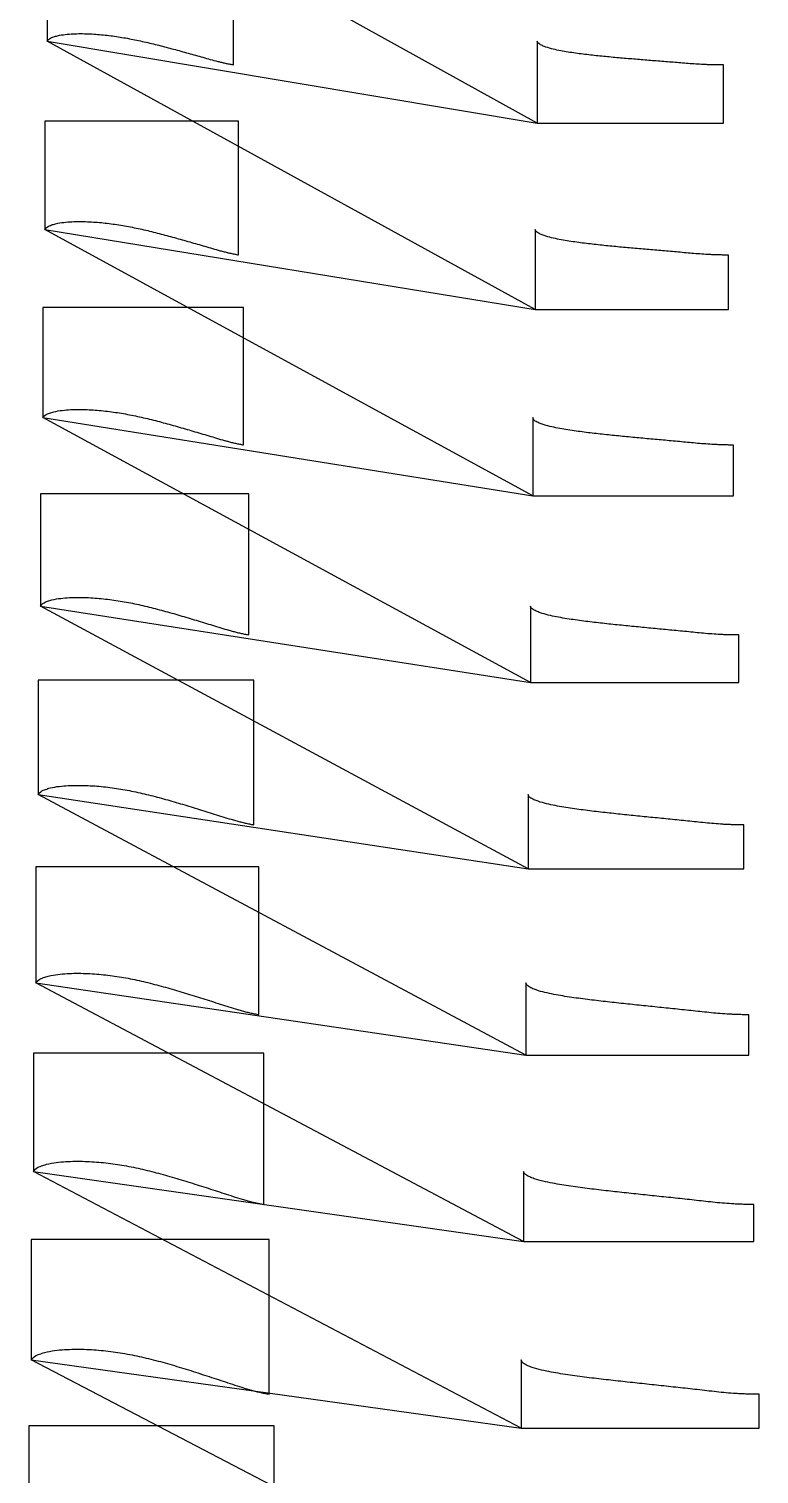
# Model space of a CAD drawing. Header units: inches. Extents: x -97 to 739, y 150 to 6285.
# Drawn here: x -79 to 695, y 1684 to 3217 of the extents above; entities that cross this region are included whole.
import ezdxf

# ---------------------------------------------------------------- set-up
doc = ezdxf.new("R2010")
doc.units = ezdxf.units.IN
doc.header["$MEASUREMENT"] = 0

msp = doc.modelspace()

# ---------------------------------------------------------------- linework, layer by layer
for points in [[(-59.962912, 3317.254293), (-59.962912, 3204.337688), (460.037088, 3117.254293), (657.645369, 3117.254293), (657.624651, 3178.99651), (656.613403, 3178.981637), (655.602957, 3178.972655), (654.593073, 3178.967807), (653.583731, 3178.96694), (652.574978, 3178.970391), (651.566858, 3178.978499), (650.559418, 3178.991601), (649.55306, 3179.012655), (648.547609, 3179.040362), (647.541962, 3179.066636), (646.536199, 3179.092061), (645.53049, 3179.117877), (644.52491, 3179.144643), (643.519532, 3179.172887), (642.514445, 3179.203275), (641.50972, 3179.236321), (640.505424, 3179.272519), (639.501627, 3179.31238), (638.498398, 3179.356412), (638.297826, 3179.365764), (636.293005, 3179.46586), (634.288793, 3179.570424), (632.285233, 3179.679784), (630.282472, 3179.795006), (628.280667, 3179.917256), (626.279972, 3180.047662), (624.280554, 3180.187443), (622.282622, 3180.338143), (620.286379, 3180.501252), (618.290051, 3180.663732), (616.293511, 3180.824657), (614.296935, 3180.985318), (612.300383, 3181.146155), (610.303818, 3181.306897), (608.307188, 3181.467157), (606.310471, 3181.626785), (604.313693, 3181.785958), (602.316932, 3181.94526), (600.320149, 3182.104398), (598.323324, 3182.263229), (596.326474, 3182.421874), (594.329613, 3182.580445), (592.332723, 3182.738793), (590.335786, 3182.896802), (588.338904, 3183.055216), (586.342009, 3183.213532), (584.345138, 3183.372029), (582.348305, 3183.530798), (580.351587, 3183.690413), (578.354862, 3183.84998), (576.358221, 3184.010161), (574.36165, 3184.17086), (572.365145, 3184.332041), (570.368757, 3184.494083), (568.372443, 3184.65667), (566.376321, 3184.820664), (564.380336, 3184.985666), (562.384441, 3185.151329), (560.388646, 3185.317726), (558.39301, 3185.485288), (556.39758, 3185.654369), (554.402331, 3185.824776), (552.407306, 3185.996829), (550.412638, 3186.171508), (548.418138, 3186.347411), (546.423843, 3186.52483), (544.429795, 3186.704057), (542.435992, 3186.885093), (540.442488, 3187.068319), (538.44934, 3187.254159), (536.456473, 3187.44206), (534.463921, 3187.632282), (532.471817, 3187.825792), (530.480124, 3188.022325), (528.488911, 3188.222379), (526.498102, 3188.4254), (524.507712, 3188.631499), (522.517792, 3188.841053), (520.528216, 3189.053135), (518.539402, 3189.270813), (516.551619, 3189.496063), (514.564275, 3189.724537), (512.577127, 3189.954454), (510.590872, 3190.190927), (508.605615, 3190.434738), (506.621212, 3190.684818), (504.637761, 3190.941889), (502.655271, 3191.20602), (500.673764, 3191.477375), (498.693814, 3191.760163), (496.715322, 3192.053664), (494.73799, 3192.355685), (492.762053, 3192.667954), (490.787168, 3192.987956), (488.814325, 3193.32295), (486.844301, 3193.678655), (484.876277, 3194.049049), (482.910624, 3194.436863), (480.948233, 3194.84864), (478.98855, 3195.280305), (477.032716, 3195.740247), (475.081298, 3196.232624), (473.13507, 3196.763129), (471.197027, 3197.353757), (469.266293, 3197.998078), (468.302525, 3198.331986), (467.341077, 3198.682927), (466.383686, 3199.063676), (465.432602, 3199.490756), (464.486924, 3199.957548), (463.547379, 3200.469391), (462.614816, 3201.032515), (461.693396, 3201.677501), (460.793246, 3202.478729), (460.037088, 3204.337688), (460.037088, 3117.254293), (-57.555222, 3404.085335)], [(440.566782, 1534.71867), (-76.97741, 1804.832247), (-75.374403, 1806.798909), (-73.897134, 1807.96129), (-72.442629, 1808.978059), (-71.025339, 1809.756785), (-69.634127, 1810.368696), (-68.255832, 1810.897987), (-66.888579, 1811.356654), (-65.524882, 1811.79257), (-64.162149, 1812.222321), (-62.804234, 1812.621249), (-60.109225, 1813.285929), (-57.43201, 1813.836795), (-54.768845, 1814.297787), (-52.115504, 1814.69594), (-49.471064, 1815.037155), (-46.835754, 1815.319975), (-44.207978, 1815.554603), (-41.587272, 1815.744009), (-38.973006, 1815.892217), (-36.364425, 1816.004062), (-33.761069, 1816.082487), (-31.163017, 1816.126984), (-28.569501, 1816.142468), (-25.980121, 1816.131496), (-23.395089, 1816.092709), (-20.813821, 1816.029849), (-18.236825, 1815.939665), (-15.663859, 1815.823699), (-13.094147, 1815.686918), (-10.528235, 1815.525833), (-7.965617, 1815.343679), (-5.406096, 1815.14171), (-2.850667, 1814.913574), (-0.297937, 1814.668166), (2.252052, 1814.405231), (4.797423, 1814.112752), (7.340092, 1813.802997), (9.880299, 1813.477488), (12.415205, 1813.11807), (14.946202, 1812.733651), (17.475845, 1812.340574), (20.00349, 1811.934716), (22.527575, 1811.506081), (25.047375, 1811.050043), (27.564919, 1810.579566), (30.080719, 1810.097941), (32.592159, 1809.588426), (35.100681, 1809.060244), (37.607605, 1808.521843), (40.111409, 1807.963485), (42.612491, 1807.387718), (45.111749, 1806.800277), (47.608353, 1806.195867), (50.102333, 1805.574668), (52.594372, 1804.941053), (55.084363, 1804.294342), (57.571948, 1803.632236), (60.057737, 1802.958647), (62.54202, 1802.275417), (65.024269, 1801.579186), (67.504847, 1800.872258), (69.984255, 1800.157852), (72.46212, 1799.433574), (74.938659, 1798.700818), (77.414236, 1797.961906), (79.888722, 1797.216013), (82.362181, 1796.463554), (84.834767, 1795.705509), (87.306552, 1794.942337), (89.777473, 1794.173641), (92.247746, 1793.400803), (94.717389, 1792.623934), (97.186399, 1791.843017), (99.654861, 1791.05859), (102.122797, 1790.270804), (104.59017, 1789.479415), (107.057083, 1788.685081), (109.523576, 1787.888067), (111.989576, 1787.087896), (114.455149, 1786.284987), (116.92027, 1785.479195), (119.384952, 1784.67059), (121.849322, 1783.859992), (124.313403, 1783.04755), (126.777173, 1782.233109), (129.24049, 1781.415778), (131.703211, 1780.594629), (134.167255, 1779.78195), (136.630455, 1778.963866), (139.0932, 1778.142877), (141.556589, 1777.326001), (144.021708, 1776.520197), (146.489651, 1775.732448), (148.961497, 1774.969672), (151.438243, 1774.238237), (151.686095, 1774.166229), (152.92527, 1773.805639), (154.164498, 1773.445394), (155.404049, 1773.087208), (156.644189, 1772.732795), (157.885186, 1772.383859), (159.127307, 1772.04212), (160.370838, 1771.709397), (161.616049, 1771.387419), (162.863213, 1771.077932), (164.112621, 1770.7828), (165.364254, 1770.501898), (166.616287, 1770.223556), (167.868675, 1769.947486), (169.121826, 1769.676294), (170.376111, 1769.41236), (171.631904, 1769.158066), (172.889576, 1768.915793), (174.149354, 1768.686994), (175.410757, 1768.468588), (175.410757, 1932.535623), (-76.97741, 1932.535623), (-76.97741, 1804.832247), (443.02259, 1732.535623), (695.410757, 1732.535623), (695.384409, 1768.300053), (694.089408, 1768.303553), (692.795422, 1768.313542), (691.501967, 1768.326925), (690.209027, 1768.343609), (688.916733, 1768.364421), (687.625214, 1768.390188), (686.334599, 1768.421738), (685.045295, 1768.461681), (683.757175, 1768.509193), (682.468915, 1768.555809), (681.180571, 1768.601886), (679.892372, 1768.648888), (678.604473, 1768.697813), (677.317027, 1768.749637), (676.030202, 1768.805433), (674.744149, 1768.866168), (673.459018, 1768.932797), (672.174959, 1769.006284), (670.892123, 1769.087595), (670.635716, 1769.104881), (668.073594, 1769.290211), (665.512709, 1769.483449), (662.953155, 1769.685206), (660.395259, 1769.897563), (657.839355, 1770.122665), (655.285775, 1770.362635), (652.734861, 1770.619654), (650.187002, 1770.896214), (647.642574, 1771.194725), (645.097867, 1771.491448), (642.552591, 1771.784533), (640.007121, 1772.076371), (637.46156, 1772.367634), (634.915837, 1772.657857), (632.369884, 1772.94661), (629.823655, 1773.233599), (627.277193, 1773.519099), (624.730604, 1773.80378), (622.183845, 1774.087382), (619.6369, 1774.36979), (617.089795, 1774.651171), (614.542538, 1774.931585), (611.995104, 1775.210867), (609.447473, 1775.488885), (606.899699, 1775.765989), (604.35175, 1776.041977), (601.8037, 1776.317315), (599.255557, 1776.592062), (596.707374, 1776.866546), (594.159073, 1777.140282), (591.61073, 1777.413749), (589.062325, 1777.686819), (586.513867, 1777.959546), (583.965402, 1778.232232), (581.416887, 1778.504597), (578.868423, 1778.777291), (576.319979, 1779.050107), (573.771508, 1779.322757), (571.223023, 1779.595317), (568.674579, 1779.868135), (566.126191, 1780.141309), (563.577855, 1780.414821), (561.029661, 1780.689238), (558.481745, 1780.965434), (555.933934, 1781.242304), (553.386249, 1781.519978), (550.838707, 1781.798571), (548.291303, 1782.07804), (545.744108, 1782.358852), (543.1972, 1782.641496), (540.650483, 1782.925363), (538.104032, 1783.210932), (535.558028, 1783.499357), (533.012461, 1783.790579), (530.467348, 1784.084707), (527.922606, 1784.381205), (525.378192, 1784.679799), (522.834194, 1784.981062), (520.290654, 1785.285246), (517.747948, 1785.594769), (515.206232, 1785.910628), (512.665062, 1786.229975), (510.124206, 1786.551331), (507.584235, 1786.878348), (505.045388, 1787.212556), (502.507523, 1787.55304), (499.970727, 1787.900369), (497.435169, 1788.255614), (494.900717, 1788.617931), (492.368003, 1788.991367), (489.83714, 1789.376646), (487.307637, 1789.770619), (484.780092, 1790.177121), (482.253864, 1790.59204), (479.730016, 1791.022192), (477.209987, 1791.476766), (474.692422, 1791.9471), (472.177443, 1792.433979), (469.667224, 1792.951308), (467.16033, 1793.4899), (464.658244, 1794.059245), (462.161932, 1794.665528), (459.673349, 1795.321247), (457.195692, 1796.046855), (454.727989, 1796.836136), (453.495396, 1797.238827), (452.266184, 1797.663143), (451.043978, 1798.132272), (449.831711, 1798.664974), (448.626715, 1799.244189), (447.430725, 1799.881009), (446.243895, 1800.576422), (445.07145, 1801.363846), (443.930587, 1802.353285), (443.02259, 1804.832247), (443.02259, 1732.535623), (-74.528634, 2004.913087), (-72.978646, 2006.81387), (-71.551341, 2007.924515), (-70.146272, 2008.891952), (-68.776283, 2009.633452), (-67.430797, 2010.217142), (-66.097567, 2010.721896), (-64.774886, 2011.158708), (-63.455812, 2011.572291), (-62.137784, 2011.979137), (-60.824333, 2012.356507), (-58.216963, 2012.985447), (-55.626477, 2013.505647), (-53.049522, 2013.9387), (-50.481912, 2014.311566), (-47.922827, 2014.629527), (-45.372453, 2014.891388), (-42.829233, 2015.107171), (-40.292718, 2015.27977), (-37.762355, 2015.41275), (-35.237385, 2015.510991), (-32.717425, 2015.57697), (-30.202525, 2015.610359), (-27.69188, 2015.616344), (-25.185132, 2015.597231), (-22.682484, 2015.551709), (-20.183413, 2015.483148), (-17.688417, 2015.388345), (-15.197218, 2015.269089), (-12.709085, 2015.130081), (-10.224534, 2014.968007), (-7.743089, 2014.785931), (-5.264585, 2014.584912), (-2.789935, 2014.359067), (-0.317776, 2014.117183), (2.151829, 2013.858848), (4.617076, 2013.572449), (7.079768, 2013.269588), (9.54017, 2012.951985), (11.995648, 2012.602664), (14.447481, 2012.229872), (16.898025, 2011.848773), (19.346679, 2011.455506), (21.792021, 2011.040902), (24.233379, 2010.600644), (26.672625, 2010.146782), (29.110231, 2009.682361), (31.543787, 2009.191856), (33.974623, 2008.683827), (36.403954, 2008.16611), (38.830383, 2007.629702), (41.254283, 2007.077002), (43.676482, 2006.513351), (46.096199, 2005.933712), (48.513472, 2005.338339), (50.928932, 2004.73128), (53.342474, 2004.111875), (55.753778, 2003.47805), (58.163411, 2002.833466), (60.571639, 2002.179834), (62.977974, 2001.51401), (65.382739, 2000.838077), (67.786411, 2000.1551), (70.188641, 1999.462837), (72.589635, 1998.762615), (74.989725, 1998.056571), (77.388792, 1997.343937), (79.786907, 1996.625167), (82.184192, 1995.901058), (84.580725, 1995.172102), (86.97645, 1994.437944), (89.371566, 1993.699867), (91.766079, 1992.957905), (94.160002, 1992.21214), (96.55341, 1991.46306), (98.946324, 1990.710796), (101.33871, 1989.955135), (103.730665, 1989.196693), (106.122223, 1988.435698), (108.513312, 1987.671684), (110.903999, 1986.905078), (113.294263, 1986.13575), (115.684115, 1985.363767), (118.073668, 1984.589859), (120.462944, 1983.814161), (122.851921, 1983.036543), (125.240472, 1982.256183), (127.628466, 1981.472235), (130.017658, 1980.695999), (132.40606, 1979.914679), (134.794038, 1979.130626), (137.182601, 1978.35034), (139.572748, 1977.580254), (141.965481, 1976.826832), (144.361795, 1976.096463), (146.762602, 1975.395037), (147.002846, 1975.325946), (148.203987, 1974.979985), (149.405179, 1974.634344), (150.606665, 1974.290607), (151.808694, 1973.950359), (153.011508, 1973.615173), (154.215356, 1973.286639), (155.4205, 1972.966457), (156.627189, 1972.656226), (157.835675, 1972.357566), (159.046228, 1972.072223), (160.258832, 1971.800089), (161.471799, 1971.530289), (162.685084, 1971.262537), (163.899066, 1970.99928), (165.114088, 1970.742715), (166.330491, 1970.495043), (167.548616, 1970.258464), (168.768671, 1970.034319), (169.990215, 1969.819757), (169.990215, 2130.352576), (-74.528634, 2130.352576), (-74.528634, 2004.913087), (445.471366, 1930.352576), (689.990215, 1930.352576), (689.964308, 1969.652906), (688.709839, 1969.655412), (687.456369, 1969.664349), (686.20345, 1969.676834), (684.951065, 1969.692764), (683.699331, 1969.712885), (682.448364, 1969.737945), (681.19828, 1969.768689), (679.949496, 1969.807808), (678.70187, 1969.854388), (677.45409, 1969.899971), (676.206217, 1969.944957), (674.958474, 1969.990781), (673.711005, 1970.038368), (672.46395, 1970.088625), (671.217466, 1970.142559), (669.971692, 1970.201064), (668.726765, 1970.265021), (667.482822, 1970.335321), (666.240003, 1970.412855), (665.991586, 1970.429308), (663.509205, 1970.605361), (661.027967, 1970.788771), (658.547959, 1970.980104), (656.069478, 1971.181274), (653.592834, 1971.394271), (651.11833, 1971.621057), (648.646282, 1971.863658), (646.177054, 1972.124416), (643.710996, 1972.405597), (641.244691, 1972.685182), (638.777873, 1972.961471), (636.310888, 1973.236677), (633.843834, 1973.511437), (631.376642, 1973.785317), (628.909248, 1974.05789), (626.441609, 1974.328887), (623.973766, 1974.598567), (621.505821, 1974.867589), (619.037731, 1975.135687), (616.56948, 1975.402738), (614.101091, 1975.668904), (611.632575, 1975.934254), (609.163908, 1976.198624), (606.695067, 1976.461885), (604.226121, 1976.724458), (601.757027, 1976.986087), (599.287855, 1977.247208), (596.818614, 1977.507886), (594.349362, 1977.768496), (591.880013, 1978.028475), (589.410645, 1978.28834), (586.941241, 1978.547966), (584.471806, 1978.807393), (582.002389, 1979.066938), (579.532945, 1979.326312), (577.063583, 1979.586208), (574.594264, 1979.846385), (572.124941, 1980.106539), (569.655628, 1980.366748), (567.186379, 1980.627378), (564.717218, 1980.888572), (562.248137, 1981.150281), (559.779218, 1981.413031), (557.3106, 1981.677724), (554.842103, 1981.943192), (552.373751, 1982.209596), (549.905567, 1982.477083), (547.437545, 1982.745615), (544.969757, 1983.015652), (542.502277, 1983.287671), (540.035011, 1983.56107), (537.568028, 1983.836292), (535.101504, 1984.114467), (532.635423, 1984.395499), (530.169814, 1984.679566), (527.704591, 1984.966126), (525.239724, 1985.25497), (522.775295, 1985.546642), (520.311312, 1985.841186), (517.848171, 1986.141152), (515.386055, 1986.447718), (512.924477, 1986.757751), (510.463198, 1987.069706), (508.002828, 1987.387521), (505.543587, 1987.712605), (503.085328, 1988.044008), (500.628142, 1988.382331), (498.172171, 1988.728476), (495.717311, 1989.08177), (493.264197, 1989.446317), (490.812905, 1989.822593), (488.362967, 1990.207595), (485.914926, 1990.604812), (483.468182, 1991.010385), (481.023814, 1991.431258), (478.583164, 1991.876072), (476.144948, 1992.33657), (473.709344, 1992.813885), (471.278323, 1993.320722), (468.85059, 1993.848731), (466.427598, 1994.407276), (464.010259, 1995.002227), (461.60034, 1995.644971), (459.201083, 1996.356378), (456.811508, 1997.13015), (455.618082, 1997.525797), (454.427911, 1997.942413), (453.244336, 1998.401512), (452.070229, 1998.921592), (450.90321, 1999.487317), (449.744854, 2000.10884), (448.595461, 2000.788084), (447.460178, 2001.558204), (446.35523, 2002.523698), (445.471366, 2004.913087), (445.471366, 1930.352576), (-72.085717, 2204.942382), (-70.589483, 2206.778329), (-69.212404, 2207.838927), (-67.856945, 2208.758847), (-66.534395, 2209.464621), (-65.234752, 2210.021333), (-63.946686, 2210.502719), (-62.668654, 2210.918807), (-61.394254, 2211.311265), (-60.12097, 2211.696461), (-58.852013, 2212.053502), (-56.332331, 2212.648943), (-53.828597, 2213.140613), (-51.337836, 2213.547863), (-48.855925, 2213.897528), (-46.382142, 2214.194302), (-43.916633, 2214.437234), (-41.457887, 2214.636162), (-39.005471, 2214.793899), (-36.558904, 2214.913576), (-34.117431, 2215.000105), (-31.68074, 2215.055518), (-29.248855, 2215.079659), (-26.820941, 2215.077957), (-24.396681, 2215.052482), (-21.976269, 2215.001966), (-19.559242, 2214.929425), (-17.146083, 2214.831708), (-14.736484, 2214.710831), (-12.329762, 2214.571238), (-9.926399, 2214.409783), (-7.52595, 2214.229367), (-5.128281, 2214.030861), (-2.734226, 2213.808835), (-0.342454, 2213.571958), (2.04695, 2213.319671), (4.432263, 2213.040762), (6.815168, 2212.746185), (9.195958, 2212.437845), (11.572198, 2212.099901), (13.94506, 2211.739969), (16.316697, 2211.372074), (18.686557, 2210.992609), (21.053351, 2210.5932), (23.416463, 2210.169826), (25.777608, 2209.733657), (28.137219, 2209.287501), (30.493089, 2208.817007), (32.846436, 2208.330094), (35.198374, 2207.834009), (37.547627, 2207.320458), (39.894542, 2206.791692), (42.239882, 2206.252677), (44.582911, 2205.698622), (46.923678, 2205.129854), (49.262759, 2204.550107), (51.600054, 2203.958741), (53.935277, 2203.353899), (56.268955, 2202.738997), (58.601331, 2202.115619), (60.931953, 2201.480833), (63.261109, 2200.836507), (65.589247, 2200.185559), (67.916046, 2199.525893), (70.241698, 2198.85877), (72.566506, 2198.186149), (74.890359, 2197.507317), (77.213333, 2196.822766), (79.535524, 2196.133115), (81.857012, 2195.438892), (84.177748, 2194.739778), (86.497915, 2194.036962), (88.817507, 2193.330404), (91.136552, 2192.62028), (93.455116, 2191.907032), (95.773217, 2191.190769), (98.090826, 2190.47131), (100.408033, 2189.749227), (102.724866, 2189.024718), (105.041256, 2188.297323), (107.35727, 2187.567478), (109.672889, 2186.835068), (111.988124, 2186.100156), (114.303073, 2185.363387), (116.617756, 2184.624881), (118.932155, 2183.884533), (121.246156, 2183.141588), (123.559639, 2182.395276), (125.874196, 2181.655953), (128.188019, 2180.911856), (130.501448, 2180.165192), (132.815404, 2179.421962), (135.1308, 2178.688096), (137.448551, 2177.969557), (139.769561, 2177.272225), (142.094665, 2176.601533), (142.327325, 2176.535435), (143.490551, 2176.204478), (144.653824, 2175.873817), (145.817365, 2175.544913), (146.981402, 2175.219224), (148.146154, 2174.898198), (149.311849, 2174.583301), (150.478729, 2174.276115), (151.64702, 2173.978117), (152.816954, 2173.690805), (153.988781, 2173.415811), (155.162487, 2173.153042), (156.336518, 2172.892391), (157.510831, 2172.633576), (158.685778, 2172.378885), (159.86167, 2172.130343), (161.038818, 2171.889977), (162.217534, 2171.659812), (163.398008, 2171.441083), (164.579835, 2171.231158), (164.579835, 2328.169529), (-72.085717, 2328.169529), (-72.085717, 2204.942382), (447.914283, 2128.169529), (684.579835, 2128.169529), (684.554485, 2171.066206), (683.340544, 2171.067159), (682.12758, 2171.074474), (680.915184, 2171.085476), (679.703336, 2171.100051), (678.49214, 2171.118868), (677.281699, 2171.142598), (676.072116, 2171.17191), (674.863815, 2171.209563), (673.656643, 2171.254563), (672.449303, 2171.298472), (671.241864, 2171.34173), (670.03454, 2171.385741), (668.827463, 2171.431365), (667.620764, 2171.479438), (666.414585, 2171.530904), (665.209055, 2171.586587), (664.004297, 2171.647298), (662.800438, 2171.713855), (661.597604, 2171.78708), (661.357171, 2171.802598), (658.954472, 2171.968376), (656.552822, 2172.140979), (654.152302, 2172.32093), (651.753181, 2172.509987), (649.355741, 2172.709985), (646.960261, 2172.922733), (644.567028, 2173.150109), (642.176381, 2173.394309), (639.788647, 2173.657459), (637.400695, 2173.919196), (635.012287, 2174.177964), (632.623737, 2174.435807), (630.235136, 2174.693324), (627.846424, 2174.950112), (625.457535, 2175.205751), (623.068431, 2175.459991), (620.67915, 2175.713078), (618.289792, 2175.965662), (615.900313, 2176.217466), (613.510696, 2176.468365), (611.120963, 2176.718513), (608.731127, 2176.967987), (606.341162, 2177.216627), (603.95105, 2177.464304), (601.560865, 2177.711507), (599.170559, 2177.95793), (596.780196, 2178.203978), (594.389787, 2178.449724), (591.999395, 2178.695583), (589.608924, 2178.940924), (587.218457, 2179.186296), (584.827976, 2179.431578), (582.437486, 2179.676795), (580.047036, 2179.92228), (577.656583, 2180.167736), (575.266237, 2180.413893), (572.875956, 2180.660478), (570.485693, 2180.907176), (568.09546, 2181.154066), (565.705314, 2181.401526), (563.315285, 2181.649745), (560.92536, 2181.898644), (558.535615, 2182.148712), (556.146191, 2182.40087), (553.756901, 2182.653898), (551.367773, 2182.907982), (548.978835, 2183.163302), (546.590082, 2183.419826), (544.201583, 2183.678), (541.813409, 2183.938294), (539.42547, 2184.200113), (537.037828, 2184.463865), (534.650653, 2184.730656), (532.263924, 2185.000354), (529.87768, 2185.273202), (527.491836, 2185.548654), (525.106369, 2185.826562), (522.721359, 2186.10744), (520.336783, 2186.39114), (517.95305, 2186.680329), (515.570367, 2186.976354), (513.188213, 2187.275817), (510.806342, 2187.577119), (508.425398, 2187.884456), (506.04558, 2188.199121), (503.666737, 2188.520133), (501.288967, 2188.848122), (498.912383, 2189.183829), (496.536906, 2189.526744), (494.163175, 2189.881018), (491.791227, 2190.246889), (489.420621, 2190.621499), (487.051844, 2191.008007), (484.68434, 2191.402798), (482.319192, 2191.812921), (479.957647, 2192.246488), (477.598496, 2192.695637), (475.241964, 2193.161827), (472.889827, 2193.656611), (470.540924, 2194.172442), (468.196673, 2194.718545), (465.85793, 2195.300486), (463.52628, 2195.928585), (461.204986, 2196.624066), (458.893068, 2197.380565), (457.738556, 2197.768225), (456.587165, 2198.176199), (455.441955, 2198.624386), (454.305724, 2199.131009), (453.176369, 2199.682371), (452.055313, 2200.287732), (450.942984, 2200.949884), (449.84443, 2201.701672), (448.774886, 2202.642228), (447.914283, 2204.942382), (447.914283, 2128.169529), (-69.648936, 2404.919525), (-68.207203, 2406.691688), (-66.880603, 2407.703934), (-65.574914, 2408.578159), (-64.299931, 2409.249714), (-63.046245, 2409.780703), (-61.803436, 2410.239897), (-60.570125, 2410.636402), (-59.340443, 2411.008951), (-58.111934, 2411.37376), (-56.887495, 2411.71171), (-54.455538, 2412.275911), (-52.038567, 2412.741207), (-49.633973, 2413.124807), (-47.237717, 2413.453375), (-44.849172, 2413.731046), (-42.468447, 2413.957102), (-40.094082, 2414.141182), (-37.725662, 2414.286023), (-35.362775, 2414.39434), (-33.004675, 2414.471066), (-30.651116, 2414.517814), (-28.302099, 2414.534588), (-25.956768, 2414.527033), (-23.614843, 2414.496992), (-21.276511, 2414.443243), (-18.941364, 2414.368463), (-16.609873, 2414.269557), (-14.281701, 2414.148749), (-11.956211, 2414.010233), (-9.633856, 2413.851026), (-7.31422, 2413.673872), (-4.997198, 2413.479463), (-2.683548, 2413.262806), (-0.371974, 2413.032438), (1.937418, 2412.787668), (4.242989, 2412.51768), (6.546303, 2412.232799), (8.847676, 2411.9351), (11.144872, 2411.609836), (13.438954, 2411.264017), (15.731881, 2410.910574), (18.023143, 2410.546144), (20.311588, 2410.163116), (22.596648, 2409.757751), (24.879889, 2409.340375), (27.161701, 2408.91357), (29.44008, 2408.464109), (31.716134, 2407.999298), (33.990875, 2407.525817), (36.263148, 2407.036051), (38.533273, 2406.532111), (40.801949, 2406.018599), (43.068484, 2405.490965), (45.332941, 2404.949604), (47.595837, 2404.397951), (49.85708, 2403.835381), (52.116419, 2403.260244), (54.374336, 2402.675724), (56.631053, 2402.083281), (58.886156, 2401.480188), (61.139898, 2400.868107), (63.392698, 2400.249812), (65.64426, 2399.623347), (67.894766, 2398.989912), (70.144487, 2398.351293), (72.393322, 2397.706831), (74.641352, 2397.057051), (76.888645, 2396.402407), (79.135286, 2395.743456), (81.381231, 2395.079916), (83.626647, 2394.412884), (85.871517, 2393.742252), (88.115883, 2393.068283), (90.359802, 2392.391376), (92.60329, 2391.711618), (94.846324, 2391.028858), (97.088982, 2390.343627), (99.331292, 2389.656092), (101.573185, 2388.965805), (103.814727, 2388.273203), (106.055904, 2387.578189), (108.296724, 2386.880822), (110.537273, 2386.181665), (112.777567, 2385.480825), (115.017593, 2384.778219), (117.257247, 2384.073157), (119.496424, 2383.364942), (121.736554, 2382.663023), (123.976007, 2381.956633), (126.215095, 2381.247835), (128.454656, 2380.542152), (130.695513, 2379.845033), (132.938498, 2379.161956), (135.184429, 2378.498317), (137.43406, 2377.859105), (137.659158, 2377.796077), (138.784586, 2377.480513), (139.910055, 2377.165222), (141.035769, 2376.851544), (142.16193, 2376.540819), (143.288739, 2376.234375), (144.416401, 2375.933556), (145.545139, 2375.639835), (146.675157, 2375.354568), (147.806665, 2375.079135), (148.939894, 2374.815061), (150.074832, 2374.562267), (151.210059, 2374.311384), (152.345534, 2374.062132), (153.48158, 2373.816651), (154.618478, 2373.576798), (155.756511, 2373.344433), (156.89596, 2373.121413), (158.036996, 2372.908869), (159.179253, 2372.704385), (159.179253, 2525.986481), (-69.648936, 2525.986481), (-69.648936, 2404.919525), (450.351064, 2325.986481), (679.179253, 2325.986481), (679.154583, 2372.54155), (677.981167, 2372.540377), (676.808704, 2372.54549), (675.636818, 2372.554412), (674.46549, 2372.56702), (673.294811, 2372.583909), (672.124871, 2372.605677), (670.95576, 2372.632919), (669.787906, 2372.668454), (668.621146, 2372.711213), (667.454209, 2372.752796), (666.287165, 2372.793679), (665.120223, 2372.835236), (663.953503, 2372.878259), (662.787123, 2372.923519), (661.621215, 2372.971901), (660.455894, 2373.024161), (659.291274, 2373.081039), (658.127467, 2373.143287), (656.964588, 2373.21166), (656.732134, 2373.226136), (654.409063, 2373.380618), (652.086949, 2373.541415), (649.765864, 2373.709006), (647.446052, 2373.884997), (645.127769, 2374.071081), (642.811266, 2374.268915), (640.496807, 2374.480235), (638.184702, 2374.707098), (635.875254, 2374.951493), (633.565618, 2375.19465), (631.255579, 2375.43515), (628.945423, 2375.674872), (626.635235, 2375.914384), (624.324957, 2376.15331), (622.014529, 2376.391234), (619.703914, 2376.627931), (617.393148, 2376.863631), (615.082328, 2377.098971), (612.77141, 2377.333669), (610.460376, 2377.567597), (608.149247, 2377.8009), (605.838037, 2378.033666), (603.526721, 2378.265734), (601.21528, 2378.496978), (598.903798, 2378.727951), (596.592221, 2378.958296), (594.280606, 2379.188394), (591.968966, 2379.418321), (589.657369, 2379.648531), (587.345709, 2379.878329), (585.034074, 2380.108293), (582.722447, 2380.338309), (580.410829, 2380.568385), (578.099273, 2380.798867), (575.787732, 2381.029453), (573.476323, 2381.260908), (571.165, 2381.492927), (568.853713, 2381.725186), (566.542474, 2381.957764), (564.231343, 2382.191053), (561.920354, 2382.425279), (559.609491, 2382.66034), (557.298823, 2382.896685), (554.988492, 2383.135255), (552.678306, 2383.374782), (550.368297, 2383.615477), (548.058496, 2383.857546), (545.7489, 2384.100965), (543.439574, 2384.346168), (541.130588, 2384.593616), (538.821853, 2384.84272), (536.513426, 2385.093858), (534.205471, 2385.348107), (531.897962, 2385.605305), (529.590946, 2385.865756), (527.28434, 2386.128907), (524.978129, 2386.394671), (522.672387, 2386.663532), (520.367065, 2386.935161), (518.062582, 2387.212332), (515.759166, 2387.496544), (513.456267, 2387.784163), (511.153633, 2388.073537), (508.851937, 2388.369099), (506.551356, 2388.672026), (504.25174, 2388.981317), (501.953186, 2389.297622), (499.655785, 2389.621533), (497.359482, 2389.952692), (495.064911, 2390.295284), (492.772075, 2390.649328), (490.480562, 2391.012104), (488.190804, 2391.386457), (485.902287, 2391.769008), (483.616093, 2392.16689), (481.333373, 2392.587703), (479.052994, 2393.02397), (476.775224, 2393.477452), (474.501645, 2393.958602), (472.231231, 2394.460636), (469.965357, 2394.992636), (467.70482, 2395.559867), (465.451031, 2396.171633), (463.207248, 2396.849442), (460.972499, 2397.586883), (459.85664, 2397.965604), (458.743759, 2398.363981), (457.636636, 2398.800368), (456.537988, 2399.292685), (455.445975, 2399.828805), (454.361872, 2400.417126), (453.286224, 2401.061251), (452.223952, 2401.793669), (451.189284, 2402.708284), (450.351064, 2404.919525), (450.351064, 2325.986481), (-67.218526, 2604.843564), (-65.832064, 2606.553006), (-64.556193, 2607.518608), (-63.300428, 2608.348973), (-62.073135, 2608.987829), (-60.865516, 2609.49436), (-59.668057, 2609.932553), (-58.479535, 2610.310632), (-57.294613, 2610.664502), (-56.110905, 2611.010204), (-54.931002, 2611.330313), (-52.586802, 2611.865565), (-50.2566, 2612.30667), (-47.938138, 2612.668803), (-45.627486, 2612.978411), (-43.324107, 2613.239094), (-41.028077, 2613.450354), (-38.737992, 2613.621625), (-36.453456, 2613.755567), (-34.174126, 2613.854498), (-31.899267, 2613.923362), (-29.628696, 2613.963376), (-27.362392, 2613.974694), (-25.099487, 2613.96315), (-22.839739, 2613.930372), (-20.583323, 2613.875183), (-18.329888, 2613.799938), (-16.079887, 2613.701599), (-13.832961, 2613.582581), (-11.588522, 2613.446835), (-9.346989, 2613.291539), (-7.107978, 2613.11928), (-4.871411, 2612.930585), (-2.637967, 2612.720878), (-0.4064, 2612.498557), (1.823171, 2612.262804), (4.049196, 2612.0032), (6.27312, 2611.729461), (8.495272, 2611.443813), (10.713619, 2611.132566), (12.929115, 2610.802148), (15.143528, 2610.464438), (17.356391, 2610.11631), (19.566683, 2609.75088), (21.773886, 2609.364684), (23.979417, 2608.967237), (26.183627, 2608.560901), (28.384709, 2608.13353), (30.583662, 2607.69184), (32.781399, 2607.241968), (34.976884, 2606.776952), (37.170411, 2606.298764), (39.362612, 2605.811656), (41.552845, 2605.311317), (43.741179, 2604.798201), (45.928081, 2604.275454), (48.113462, 2603.742472), (50.297104, 2603.197801), (52.479448, 2602.644399), (54.660694, 2602.083608), (56.840465, 2601.512896), (59.01898, 2600.933732), (61.196629, 2600.34875), (63.373142, 2599.756128), (65.548689, 2599.157005), (67.723511, 2598.553003), (69.897516, 2597.943514), (72.070789, 2597.329094), (74.243372, 2596.71004), (76.415354, 2596.086937), (78.586697, 2595.459536), (80.757551, 2594.828848), (82.92789, 2594.1947), (85.097767, 2593.557437), (87.267233, 2592.917414), (89.436299, 2592.2747), (91.604946, 2591.629173), (93.773249, 2590.981323), (95.941226, 2590.331289), (98.108814, 2589.678631), (100.276077, 2589.023792), (102.443004, 2588.366689), (104.609602, 2587.707376), (106.775944, 2587.04634), (108.942044, 2586.383675), (111.107892, 2585.719319), (113.273396, 2585.052644), (115.438461, 2584.383024), (117.604365, 2583.719039), (119.769647, 2583.050872), (121.934594, 2582.380454), (124.099959, 2581.712846), (126.266483, 2581.053035), (128.434912, 2580.406036), (130.605978, 2579.77678), (132.780362, 2579.169831), (132.997922, 2579.109956), (134.085665, 2578.810188), (135.173445, 2578.510673), (136.261445, 2578.212634), (137.349846, 2577.917297), (138.43883, 2577.625874), (139.528578, 2577.339594), (140.619293, 2577.059821), (141.711161, 2576.7878), (142.80437, 2576.524796), (143.89913, 2576.27223), (144.995433, 2576.030036), (146.09199, 2575.789555), (147.188761, 2575.550513), (148.286043, 2575.314901), (149.384086, 2575.08442), (150.483145, 2574.860766), (151.583472, 2574.645637), (152.68522, 2574.440068), (153.788059, 2574.241842), (153.788059, 2723.803434), (-67.218526, 2723.803434), (-67.218526, 2604.843564), (452.781474, 2523.803434), (673.788059, 2523.803434), (673.764197, 2574.081341), (672.631308, 2574.077455), (671.499341, 2574.079769), (670.367957, 2574.085998), (669.237135, 2574.09601), (668.106953, 2574.110331), (666.97749, 2574.129487), (665.848825, 2574.154005), (664.721383, 2574.186753), (663.594996, 2574.226594), (662.468422, 2574.265183), (661.341738, 2574.303028), (660.215143, 2574.34147), (659.088745, 2574.381239), (657.962649, 2574.423043), (656.836979, 2574.467707), (655.711837, 2574.515923), (654.587323, 2574.568366), (653.46354, 2574.625724), (652.34059, 2574.688684), (652.116109, 2574.702008), (649.872619, 2574.844141), (647.629995, 2574.992096), (645.388301, 2575.146314), (643.147757, 2575.308256), (640.908591, 2575.479474), (638.67103, 2575.661484), (636.435311, 2575.855884), (634.20172, 2576.064596), (631.970533, 2576.289477), (629.739186, 2576.513285), (627.507488, 2576.734734), (625.275696, 2576.955546), (623.043889, 2577.176255), (620.812014, 2577.396512), (618.580011, 2577.61591), (616.34785, 2577.834241), (614.115563, 2578.051723), (611.883242, 2578.26898), (609.650846, 2578.485727), (607.418353, 2578.70183), (605.185786, 2578.917428), (602.953158, 2579.132616), (600.720445, 2579.347236), (598.487629, 2579.561165), (596.254801, 2579.77501), (594.021902, 2579.988374), (591.788983, 2580.201609), (589.556057, 2580.414795), (587.323197, 2580.628424), (585.09029, 2580.841741), (582.857427, 2581.055349), (580.624591, 2581.26914), (578.391781, 2581.483109), (576.159051, 2581.697613), (573.926355, 2581.912345), (571.693811, 2582.128099), (569.461369, 2582.344543), (567.228981, 2582.561347), (564.996658, 2582.778586), (562.764459, 2582.996666), (560.532425, 2583.21585), (558.300536, 2583.436009), (556.068853, 2583.657559), (553.837519, 2583.881454), (551.606339, 2584.106385), (549.375348, 2584.332585), (547.14458, 2584.560286), (544.914033, 2584.789472), (542.683769, 2585.020561), (540.453855, 2585.254008), (538.224205, 2585.48923), (535.994871, 2585.726575), (533.766009, 2585.967092), (531.537589, 2586.21059), (529.309667, 2586.457429), (527.082158, 2586.707054), (524.855059, 2586.959432), (522.628437, 2587.215019), (520.402218, 2587.473318), (518.176829, 2587.737196), (515.952512, 2588.008292), (513.728697, 2588.282756), (511.505131, 2588.558896), (509.282503, 2588.84135), (507.060974, 2589.131191), (504.84039, 2589.427395), (502.620853, 2589.730634), (500.402428, 2590.041356), (498.185084, 2590.359348), (495.969447, 2590.688819), (493.755488, 2591.02958), (491.542824, 2591.379049), (489.331832, 2591.739768), (487.122045, 2592.108588), (484.914532, 2592.492705), (482.71035, 2592.899223), (480.508442, 2593.321042), (478.309113, 2593.760201), (476.113759, 2594.226102), (473.921481, 2594.712692), (471.733606, 2595.228893), (469.550873, 2595.779683), (467.374522, 2596.373393), (465.207782, 2597.031752), (463.049696, 2597.748319), (461.972218, 2598.11713), (460.897566, 2598.504943), (459.828245, 2598.928622), (458.766874, 2599.40577), (457.711872, 2599.92575), (456.664364, 2600.496139), (455.624997, 2601.121288), (454.598542, 2601.833281), (453.598203, 2602.720936), (452.781474, 2604.843564), (452.781474, 2523.803434), (-64.794211, 2804.719478), (-63.463662, 2806.367154), (-62.238682, 2807.287718), (-61.032914, 2808.075957), (-59.853376, 2808.683539), (-58.691889, 2809.166787), (-57.539834, 2809.585078), (-56.396138, 2809.945795), (-55.255983, 2810.282124), (-54.117068, 2810.609906), (-52.98169, 2810.913336), (-50.725226, 2811.42175), (-48.481755, 2811.840674), (-46.249354, 2812.183348), (-44.024223, 2812.475955), (-41.805912, 2812.721592), (-39.594462, 2812.919965), (-37.388537, 2813.080295), (-35.18776, 2813.205161), (-32.991849, 2813.296511), (-30.800087, 2813.359284), (-28.612352, 2813.394325), (-26.4286, 2813.401929), (-24.247962, 2813.388093), (-22.070229, 2813.354239), (-19.895567, 2813.299235), (-17.723679, 2813.22513), (-15.554996, 2813.128948), (-13.389143, 2813.013275), (-11.22558, 2812.881826), (-9.064695, 2812.731937), (-6.906133, 2812.566042), (-4.749842, 2812.384512), (-2.596427, 2812.183172), (-0.444691, 2811.970268), (1.705232, 2811.744869), (3.851884, 2811.49695), (5.996591, 2811.235635), (8.139697, 2810.963286), (10.27936, 2810.667229), (12.416434, 2810.353336), (14.552496, 2810.032478), (16.687127, 2809.701757), (18.819426, 2809.354983), (20.948931, 2808.988956), (23.076908, 2808.612411), (25.203671, 2808.227501), (27.327606, 2807.823118), (29.449607, 2807.40541), (31.570489, 2806.979994), (33.689331, 2806.540531), (35.806401, 2806.088861), (37.922267, 2805.628901), (40.036338, 2805.15657), (42.148686, 2804.672378), (44.259728, 2804.179195), (46.369381, 2803.676436), (48.477459, 2803.162833), (50.58436, 2802.641126), (52.690263, 2802.112546), (54.794829, 2801.57475), (56.898242, 2801.029019), (59.000866, 2800.477852), (61.102455, 2799.919558), (63.203166, 2799.355216), (65.303212, 2798.78629), (67.402511, 2798.212221), (69.501148, 2797.633594), (71.599145, 2797.050558), (73.69659, 2796.463722), (75.793452, 2795.87287), (77.889866, 2795.27893), (79.985798, 2794.681669), (82.081308, 2794.081506), (84.176443, 2793.478757), (86.271209, 2792.873472), (88.365594, 2792.265556), (90.459662, 2791.65546), (92.55343, 2791.043298), (94.646836, 2790.428637), (96.739943, 2789.811926), (98.832743, 2789.193093), (100.925242, 2788.572188), (103.0175, 2787.949628), (105.10953, 2787.325491), (107.201325, 2786.699739), (109.292802, 2786.0718), (111.383881, 2785.441116), (113.475687, 2784.815438), (115.566927, 2784.18586), (117.657861, 2783.55418), (119.749161, 2782.925021), (121.841487, 2782.302924), (123.935502, 2781.692464), (126.031858, 2781.098124), (128.131158, 2780.524065), (128.341197, 2780.467407), (129.391339, 2780.183764), (130.441514, 2779.900353), (131.491885, 2779.618287), (132.542613, 2779.338682), (133.593859, 2779.062639), (134.645784, 2778.791279), (135.698572, 2778.525862), (136.752387, 2778.267521), (137.807399, 2778.017417), (138.863797, 2777.776867), (139.921575, 2777.545818), (140.979575, 2777.316295), (142.037756, 2777.088027), (143.096389, 2776.862866), (144.155697, 2776.642357), (145.215905, 2776.428045), (146.277237, 2776.221476), (147.33983, 2776.023587), (148.403389, 2775.832359), (148.403389, 2921.620387), (-64.794211, 2921.620387), (-64.794211, 2804.719478), (455.205789, 2721.620387), (668.403389, 2721.620387), (668.380457, 2775.674408), (667.288101, 2775.667305), (666.196633, 2775.666307), (665.105745, 2775.669313), (664.015419, 2775.676183), (662.925721, 2775.687378), (661.836717, 2775.703357), (660.748474, 2775.72458), (659.661416, 2775.753956), (658.575366, 2775.790286), (657.489126, 2775.825296), (656.402771, 2775.859521), (655.316493, 2775.894272), (654.230388, 2775.930217), (653.14455, 2775.968003), (652.059091, 2776.008398), (650.974103, 2776.052035), (649.889674, 2776.099523), (648.805895, 2776.151489), (647.722857, 2776.208559), (647.506346, 2776.22064), (645.342412, 2776.349532), (643.179256, 2776.483776), (641.016934, 2776.623773), (638.85564, 2776.770844), (636.695578, 2776.926409), (634.536951, 2777.091848), (632.379969, 2777.268626), (630.224894, 2777.458536), (628.071977, 2777.663307), (625.918927, 2777.867161), (623.765576, 2778.068939), (621.612151, 2778.270213), (619.458726, 2778.471483), (617.305253, 2778.672429), (615.151675, 2778.872649), (612.997965, 2779.071955), (610.844151, 2779.270552), (608.690323, 2779.469051), (606.536439, 2779.667162), (604.382479, 2779.864748), (602.228462, 2780.061943), (600.074403, 2780.258848), (597.920279, 2780.455308), (595.766073, 2780.6512), (593.611881, 2780.847185), (591.457638, 2781.042824), (589.303392, 2781.238447), (587.149157, 2781.434135), (584.995006, 2781.630413), (582.840824, 2781.826472), (580.686702, 2782.022939), (578.532623, 2782.219711), (576.378587, 2782.41677), (574.224645, 2782.614483), (572.070753, 2782.812538), (569.917029, 2783.011757), (567.763423, 2783.211782), (565.609885, 2783.412276), (563.456426, 2783.613314), (561.303107, 2783.815312), (559.149969, 2784.018565), (556.996992, 2784.222923), (554.844231, 2784.428767), (552.691826, 2784.637064), (550.539581, 2784.846467), (548.387534, 2785.057231), (546.235722, 2785.269611), (544.084143, 2785.483596), (541.932855, 2785.699593), (539.781925, 2785.918046), (537.631268, 2786.138382), (535.48093, 2786.360918), (533.33106, 2786.586676), (531.181626, 2786.815438), (529.032688, 2787.047616), (526.884165, 2787.282652), (524.73606, 2787.520565), (522.588435, 2787.761785), (520.441195, 2788.005658), (518.294768, 2788.255131), (516.149411, 2788.511968), (514.004536, 2788.772132), (511.859893, 2789.033892), (509.716183, 2789.302071), (507.573545, 2789.57764), (505.431828, 2789.859554), (503.291133, 2790.148507), (501.151506, 2790.444812), (499.012935, 2790.74839), (496.876032, 2791.063461), (494.740743, 2791.389646), (492.606712, 2791.724495), (490.474266, 2792.070264), (488.342981, 2792.424025), (486.213907, 2792.793014), (484.088005, 2793.183858), (481.9643, 2793.589825), (479.843123, 2794.013208), (477.725694, 2794.462407), (475.611236, 2794.932062), (473.501018, 2795.430931), (471.395724, 2795.963708), (469.296429, 2796.537799), (467.206309, 2797.175089), (465.124428, 2797.869122), (464.085083, 2798.227134), (463.048403, 2798.603491), (462.016627, 2799.013635), (460.992264, 2799.474826), (459.973973, 2799.977844), (458.962741, 2800.529483), (457.9593, 2801.134781), (456.968242, 2801.825368), (456.001745, 2802.685115), (455.205789, 2804.719478), (455.205789, 2721.620387), (-62.375729, 3004.550595), (-61.101652, 3006.137379), (-59.927667, 3007.014441), (-58.771916, 3007.762221), (-57.640155, 3008.339886), (-56.524838, 3008.800962), (-55.418214, 3009.200388), (-54.319357, 3009.544748), (-53.223955, 3009.864614), (-52.129804, 3010.175602), (-51.038916, 3010.463454), (-48.870135, 3010.947019), (-46.713333, 3011.345649), (-44.566899, 3011.670755), (-42.427187, 3011.948207), (-40.293825, 3012.180622), (-38.16683, 3012.367899), (-36.044931, 3012.519039), (-33.927777, 3012.63654), (-31.815141, 3012.721999), (-29.70633, 3012.780336), (-27.601273, 3012.812054), (-25.499912, 3012.817573), (-23.40138, 3012.803026), (-21.305504, 3012.769644), (-19.212439, 3012.716338), (-17.121935, 3012.644867), (-15.034403, 3012.55232), (-12.949458, 3012.441436), (-10.866607, 3012.315701), (-8.786205, 3012.172603), (-6.707929, 3012.01443), (-4.631747, 3011.841407), (-2.558194, 3011.64974), (-0.486131, 3011.447516), (1.584298, 3011.233699), (3.651733, 3010.998655), (5.71738, 3010.750936), (7.78159, 3010.493025), (9.842713, 3010.213225), (11.901502, 3009.916873), (13.959354, 3009.61388), (16.015891, 3009.301562), (18.070334, 3008.974394), (20.122266, 3008.629428), (22.172816, 3008.274652), (24.222257, 3007.912021), (26.269163, 3007.531415), (28.314325, 3007.138444), (30.358466, 3006.738224), (32.400773, 3006.325013), (34.441491, 3005.900524), (36.481124, 3005.46835), (38.519131, 3005.024636), (40.555588, 3004.569943), (42.590865, 3004.106876), (44.624881, 3003.634869), (46.657482, 3003.152832), (48.689026, 3002.663295), (50.71967, 3002.167381), (52.74911, 3001.662929), (54.777502, 3001.151045), (56.805179, 3000.634092), (58.831921, 3000.110508), (60.857872, 2999.58131), (62.883216, 2999.047816), (64.907882, 2998.509512), (66.931955, 2997.967007), (68.955438, 2997.420314), (70.978419, 2996.870063), (73.000872, 2996.316068), (75.022917, 2995.759177), (77.044513, 2995.199102), (79.065728, 2994.636332), (81.086602, 2994.071142), (83.10714, 2993.503568), (85.127332, 2992.933539), (87.147236, 2992.361469), (89.166865, 2991.787446), (91.186158, 2991.211049), (93.20518, 2990.632726), (95.223923, 2990.052419), (97.242392, 2989.470176), (99.260637, 2988.886343), (101.278667, 2988.300988), (103.29648, 2987.71409), (105.314002, 2987.125134), (107.331165, 2986.533627), (109.348949, 2985.946528), (111.366222, 2985.3558), (113.383218, 2984.763114), (115.400532, 2984.172674), (117.418742, 2983.588596), (119.438435, 2983.015033), (121.460184, 2982.45604), (123.484519, 2981.915393), (123.687048, 2981.862008), (124.699651, 2981.594765), (125.712283, 2981.327733), (126.725087, 2981.061922), (127.738206, 2980.798342), (128.75178, 2980.537989), (129.765952, 2980.281878), (130.780886, 2980.031169), (131.796727, 2979.786893), (132.813625, 2979.550106), (133.83175, 2979.322028), (134.851098, 2979.102618), (135.870636, 2978.884555), (136.890327, 2978.667572), (137.910412, 2978.453388), (138.931089, 2978.243401), (139.952555, 2978.039009), (140.975008, 2977.841612), (141.998567, 2977.652057), (143.022972, 2977.468509), (143.022972, 3119.43734), (-62.375729, 3119.43734), (-62.375729, 3004.550595), (457.624271, 2919.43734), (663.022972, 2919.43734), (663.001087, 2977.31333), (661.949277, 2977.30256), (660.898313, 2977.297792), (659.847923, 2977.297102), (658.798089, 2977.300342), (657.748864, 2977.307909), (656.700306, 2977.320201), (655.65247, 2977.337614), (654.605771, 2977.363087), (653.560032, 2977.395369), (652.514098, 2977.426269), (651.468049, 2977.45635), (650.422064, 2977.486888), (649.376229, 2977.518494), (648.330629, 2977.551756), (647.285362, 2977.587388), (646.240511, 2977.625964), (645.196152, 2977.668033), (644.152366, 2977.714163), (643.109233, 2977.764919), (642.900691, 2977.775675), (640.816308, 2977.890547), (638.732616, 2978.010319), (636.649667, 2978.135354), (634.567627, 2978.266844), (632.48668, 2978.406078), (630.407002, 2978.554308), (628.328781, 2978.712871), (626.252252, 2978.883435), (624.177643, 2979.067608), (622.102925, 2979.251012), (620.027952, 2979.432607), (617.952925, 2979.613822), (615.877912, 2979.795128), (613.802869, 2979.976227), (611.727741, 2980.156726), (609.652505, 2980.336456), (607.577188, 2980.515609), (605.501873, 2980.694781), (603.42652, 2980.873681), (601.351109, 2981.05217), (599.275658, 2981.230372), (597.200181, 2981.408397), (595.124658, 2981.586091), (593.049072, 2981.763335), (590.973521, 2981.940835), (588.89794, 2982.118117), (586.822371, 2982.295485), (584.746826, 2982.473027), (582.671384, 2982.651292), (580.595923, 2982.829426), (578.520535, 2983.008076), (576.445205, 2983.187143), (574.36993, 2983.366597), (572.294763, 2983.546815), (570.219659, 2983.72748), (568.144737, 2983.909438), (566.069944, 2984.092307), (563.995231, 2984.275746), (561.920609, 2984.459829), (559.846137, 2984.644979), (557.771862, 2984.831524), (555.69776, 2985.019289), (553.623879, 2985.208627), (551.550357, 2985.400509), (549.477, 2985.593562), (547.403846, 2985.788058), (545.330935, 2985.984271), (543.258265, 2986.182198), (541.185893, 2986.382233), (539.113879, 2986.584809), (537.042144, 2986.789363), (534.970728, 2986.996183), (532.899773, 2987.206264), (530.829243, 2987.419363), (528.759203, 2987.635937), (526.689575, 2987.855431), (524.620368, 2988.07791), (522.551639, 2988.303777), (520.483275, 2988.532236), (518.415702, 2988.766301), (516.349184, 2989.007849), (514.283129, 2989.252675), (512.217288, 2989.499019), (510.152363, 2989.751862), (508.088478, 2990.012079), (506.025484, 2990.278611), (503.96348, 2990.552167), (501.902493, 2990.832933), (499.84253, 2991.120958), (497.784186, 2991.420459), (495.727382, 2991.730883), (493.671791, 2992.049908), (491.617693, 2992.37952), (489.564704, 2992.717), (487.513849, 2993.069607), (485.465997, 2993.443505), (483.420249, 2993.832323), (481.376961, 2994.238583), (479.337183, 2994.669733), (477.300252, 2995.121072), (475.267379, 2995.60118), (473.239186, 2996.114478), (471.216595, 2996.667494), (469.202704, 2997.282199), (467.196603, 2997.952144), (466.195161, 2998.298517), (465.196213, 2998.662581), (464.201746, 2999.058411), (463.214142, 2999.50291), (462.232291, 2999.988196), (461.257044, 3000.520316), (460.289202, 3001.104936), (459.333154, 3001.773185), (458.40005, 3002.604121), (457.624271, 3004.550595), (457.624271, 2919.43734), (-59.962912, 3204.337688), (-58.745848, 3205.864427), (-57.622943, 3206.699502), (-56.517206, 3207.408466), (-55.433233, 3207.957555), (-54.364112, 3208.397551), (-53.302943, 3208.779131), (-52.248933, 3209.10812), (-51.198261, 3209.412584), (-50.148837, 3209.707888), (-49.102401, 3209.981244), (-47.02124, 3210.44192), (-44.951036, 3210.822116), (-42.89047, 3211.131513), (-40.836069, 3211.395621), (-38.787538, 3211.61661), (-36.744866, 3211.794556), (-34.70686, 3211.938229), (-32.673191, 3212.050046), (-30.643686, 3212.131273), (-28.617679, 3212.186805), (-26.595146, 3212.21682), (-24.576014, 3212.221855), (-22.559431, 3212.208155), (-20.545257, 3212.176766), (-18.533634, 3212.126643), (-16.524358, 3212.059273), (-14.517817, 3211.971813), (-12.51362, 3211.867135), (-10.511322, 3211.748505), (-8.511246, 3211.613558), (-6.513099, 3211.464439), (-4.516868, 3211.301238), (-2.523022, 3211.120527), (-0.530482, 3210.930219), (1.460598, 3210.729187), (3.448959, 3210.508185), (5.435691, 3210.27521), (7.421145, 3210.032851), (9.403857, 3209.77035), (11.384484, 3209.492533), (13.36425, 3209.208391), (15.342819, 3208.915452), (17.319522, 3208.608816), (19.293994, 3208.28578), (21.267222, 3207.953617), (23.239449, 3207.614092), (25.209425, 3207.258033), (27.177842, 3206.890529), (29.145334, 3206.516224), (31.111195, 3206.129941), (33.075643, 3205.733272), (35.039123, 3205.329501), (37.001142, 3204.914992), (38.961781, 3204.49035), (40.921362, 3204.057929), (42.879809, 3203.617184), (44.836997, 3203.167189), (46.793243, 3202.710275), (48.748686, 3202.247462), (50.703055, 3201.776761), (52.656479, 3201.299115), (54.609261, 3200.816756), (56.561205, 3200.328241), (58.512442, 3199.834533), (60.463132, 3199.336805), (62.413211, 3198.83459), (64.362765, 3198.328516), (66.311778, 3197.818471), (68.260338, 3197.3051), (70.208425, 3196.788249), (72.156142, 3196.268688), (74.103445, 3195.746079), (76.050408, 3195.220973), (77.997063, 3194.693609), (79.943414, 3194.164008), (81.889454, 3193.63212), (83.835234, 3193.098328), (85.780764, 3192.562692), (87.725986, 3192.024803), (89.670963, 3191.48511), (91.615689, 3190.943568), (93.560168, 3190.400218), (95.50444, 3189.855344), (97.448512, 3189.309002), (99.392383, 3188.761189), (101.335992, 3188.211444), (103.279278, 3187.659333), (105.223088, 3187.111065), (107.166439, 3186.559429), (109.109543, 3186.005974), (111.052917, 3185.454503), (112.997066, 3184.908728), (114.942501, 3184.372398), (116.889718, 3183.849164), (118.839182, 3183.34243), (119.034212, 3183.292372), (120.009324, 3183.041794), (120.984462, 3182.791407), (121.959749, 3182.542123), (122.935311, 3182.29485), (123.911268, 3182.050483), (124.887746, 3181.809939), (125.864888, 3181.574282), (126.842823, 3181.344443), (127.821681, 3181.12138), (128.801613, 3180.906218), (129.782618, 3180.698928), (130.763783, 3180.492816), (131.745073, 3180.28762), (132.726703, 3180.084929), (133.708846, 3179.886001), (134.691673, 3179.692095), (135.675354, 3179.50447), (136.659995, 3179.32389), (137.645369, 3179.148696), (137.645369, 3317.254293)], [(180.852152, 1567.233843), (180.852152, 1734.71867), (-79.433218, 1734.71867), (-79.433218, 1604.675092)]]:
    msp.add_lwpolyline(points)

doc.saveas('drawing.dxf')
